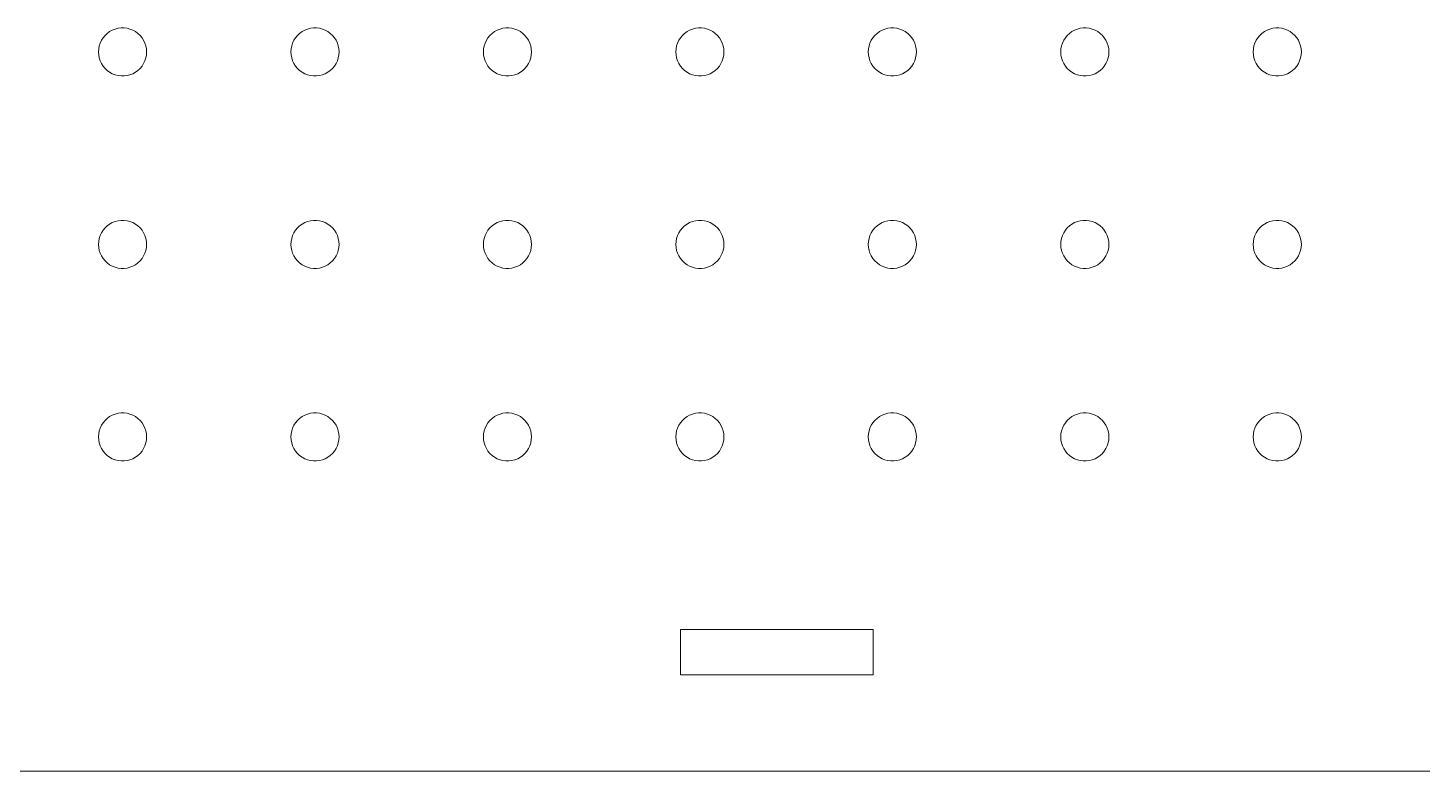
# Model space of a CAD drawing. Header units: millimetres. Extents: x -349 to 349, y -196 to 240.
# Drawn here: x -164.9 to 19.1, y -196.5 to -98.4 of the extents above; entities that cross this region are included whole.
import ezdxf

# ---------------------------------------------------------------- set-up
doc = ezdxf.new("R2010")
doc.units = ezdxf.units.MM
doc.layers.get('0').update_dxf_attribs({"linetype": 'CONTINUOUS', "lineweight": 0})

msp = doc.modelspace()

# ---------------------------------------------------------------- linework, layer by layer
for p, q in [((-154.714, -99.427), (-154.424, -99.154)), ((-154.424, -99.154), (-154.101, -98.919)), ((-154.101, -98.919), (-153.752, -98.727)), ((-153.752, -98.727), (-153.381, -98.58)), ((-153.381, -98.58), (-152.995, -98.481)), ((-152.995, -98.481), (-152.599, -98.431)), ((-152.599, -98.431), (-152.201, -98.431)), ((-152.201, -98.431), (-151.805, -98.481)), ((-151.805, -98.481), (-151.419, -98.58)), ((-151.419, -98.58), (-151.048, -98.727)), ((-151.048, -98.727), (-150.699, -98.919)), ((-150.699, -98.919), (-150.376, -99.154)), ((-150.376, -99.154), (-150.086, -99.427)), ((-129.314, -99.427), (-129.024, -99.154)), ((-129.024, -99.154), (-128.701, -98.919)), ((-128.701, -98.919), (-128.352, -98.727)), ((-128.352, -98.727), (-127.981, -98.58)), ((-127.981, -98.58), (-127.595, -98.481)), ((-127.595, -98.481), (-127.199, -98.431)), ((-127.199, -98.431), (-126.801, -98.431)), ((-126.801, -98.431), (-126.405, -98.481)), ((-126.405, -98.481), (-126.019, -98.58)), ((-126.019, -98.58), (-125.648, -98.727)), ((-125.648, -98.727), (-125.299, -98.919)), ((-125.299, -98.919), (-124.976, -99.154)), ((-124.976, -99.154), (-124.686, -99.427)), ((-103.914, -99.427), (-103.624, -99.154)), ((-103.624, -99.154), (-103.301, -98.919)), ((-103.301, -98.919), (-102.952, -98.727)), ((-102.952, -98.727), (-102.581, -98.58)), ((-102.581, -98.58), (-102.195, -98.481)), ((-102.195, -98.481), (-101.799, -98.431)), ((-101.799, -98.431), (-101.401, -98.431)), ((-101.401, -98.431), (-101.005, -98.481)), ((-101.005, -98.481), (-100.619, -98.58)), ((-100.619, -98.58), (-100.248, -98.727)), ((-100.248, -98.727), (-99.899, -98.919)), ((-99.899, -98.919), (-99.576, -99.154)), ((-99.576, -99.154), (-99.286, -99.427)), ((-78.514, -99.427), (-78.224, -99.154)), ((-78.224, -99.154), (-77.901, -98.919)), ((-77.901, -98.919), (-77.552, -98.727)), ((-77.552, -98.727), (-77.181, -98.58)), ((-77.181, -98.58), (-76.795, -98.481)), ((-76.795, -98.481), (-76.399, -98.431)), ((-76.399, -98.431), (-76.001, -98.431)), ((-76.001, -98.431), (-75.605, -98.481)), ((-75.605, -98.481), (-75.219, -98.58)), ((-75.219, -98.58), (-74.848, -98.727)), ((-74.848, -98.727), (-74.499, -98.919)), ((-74.499, -98.919), (-74.176, -99.154)), ((-74.176, -99.154), (-73.886, -99.427)), ((-53.114, -99.427), (-52.824, -99.154)), ((-52.824, -99.154), (-52.501, -98.919)), ((-52.501, -98.919), (-52.152, -98.727)), ((-52.152, -98.727), (-51.781, -98.58)), ((-51.781, -98.58), (-51.395, -98.481)), ((-51.395, -98.481), (-50.999, -98.431)), ((-50.999, -98.431), (-50.601, -98.431)), ((-50.601, -98.431), (-50.205, -98.481)), ((-50.205, -98.481), (-49.819, -98.58)), ((-49.819, -98.58), (-49.448, -98.727)), ((-49.448, -98.727), (-49.099, -98.919)), ((-49.099, -98.919), (-48.776, -99.154)), ((-48.776, -99.154), (-48.486, -99.427)), ((-27.714, -99.427), (-27.424, -99.154)), ((-27.424, -99.154), (-27.101, -98.919)), ((-27.101, -98.919), (-26.752, -98.727)), ((-26.752, -98.727), (-26.381, -98.58)), ((-26.381, -98.58), (-25.995, -98.481)), ((-25.995, -98.481), (-25.599, -98.431)), ((-25.599, -98.431), (-25.201, -98.431)), ((-25.201, -98.431), (-24.805, -98.481)), ((-24.805, -98.481), (-24.419, -98.58)), ((-24.419, -98.58), (-24.048, -98.727)), ((-24.048, -98.727), (-23.699, -98.919)), ((-23.699, -98.919), (-23.376, -99.154)), ((-23.376, -99.154), (-23.086, -99.427)), ((-2.314, -99.427), (-2.024, -99.154)), ((-2.024, -99.154), (-1.701, -98.919)), ((-1.701, -98.919), (-1.352, -98.727)), ((-1.352, -98.727), (-0.981, -98.58)), ((-0.981, -98.58), (-0.595, -98.481)), ((-0.595, -98.481), (-0.199, -98.431)), ((-0.199, -98.431), (0.199, -98.431)), ((0.199, -98.431), (0.595, -98.481)), ((0.595, -98.481), (0.981, -98.58)), ((0.981, -98.58), (1.352, -98.727)), ((1.352, -98.727), (1.701, -98.919)), ((1.701, -98.919), (2.024, -99.154)), ((2.024, -99.154), (2.314, -99.427)), ((-155.575, -101.6), (-155.55, -101.202)), ((-155.55, -101.202), (-155.475, -100.81)), ((-155.475, -100.81), (-155.352, -100.431)), ((-155.352, -100.431), (-155.182, -100.07)), ((-155.182, -100.07), (-154.969, -99.734)), ((-154.969, -99.734), (-154.714, -99.427)), ((-150.086, -99.427), (-149.831, -99.734)), ((-149.831, -99.734), (-149.618, -100.07)), ((-149.618, -100.07), (-149.448, -100.431)), ((-149.448, -100.431), (-149.325, -100.81)), ((-149.325, -100.81), (-149.25, -101.202)), ((-149.25, -101.202), (-149.225, -101.6)), ((-130.175, -101.6), (-130.15, -101.202)), ((-130.15, -101.202), (-130.075, -100.81)), ((-130.075, -100.81), (-129.952, -100.431)), ((-129.952, -100.431), (-129.782, -100.07)), ((-129.782, -100.07), (-129.569, -99.734)), ((-129.569, -99.734), (-129.314, -99.427)), ((-124.686, -99.427), (-124.431, -99.734)), ((-124.431, -99.734), (-124.218, -100.07)), ((-124.218, -100.07), (-124.048, -100.431)), ((-124.048, -100.431), (-123.925, -100.81)), ((-123.925, -100.81), (-123.85, -101.202)), ((-123.85, -101.202), (-123.825, -101.6)), ((-104.775, -101.6), (-104.75, -101.202)), ((-104.75, -101.202), (-104.675, -100.81)), ((-104.675, -100.81), (-104.552, -100.431)), ((-104.552, -100.431), (-104.382, -100.07)), ((-104.382, -100.07), (-104.169, -99.734)), ((-104.169, -99.734), (-103.914, -99.427)), ((-99.286, -99.427), (-99.031, -99.734)), ((-99.031, -99.734), (-98.818, -100.07)), ((-98.818, -100.07), (-98.648, -100.431)), ((-98.648, -100.431), (-98.525, -100.81)), ((-98.525, -100.81), (-98.45, -101.202)), ((-98.45, -101.202), (-98.425, -101.6)), ((-79.375, -101.6), (-79.35, -101.202)), ((-79.35, -101.202), (-79.275, -100.81)), ((-79.275, -100.81), (-79.152, -100.431)), ((-79.152, -100.431), (-78.982, -100.07)), ((-78.982, -100.07), (-78.769, -99.734)), ((-78.769, -99.734), (-78.514, -99.427)), ((-73.886, -99.427), (-73.631, -99.734)), ((-73.631, -99.734), (-73.418, -100.07)), ((-73.418, -100.07), (-73.248, -100.431)), ((-73.248, -100.431), (-73.125, -100.81)), ((-73.125, -100.81), (-73.05, -101.202)), ((-73.05, -101.202), (-73.025, -101.6)), ((-53.975, -101.6), (-53.95, -101.202)), ((-53.95, -101.202), (-53.875, -100.81)), ((-53.875, -100.81), (-53.752, -100.431)), ((-53.752, -100.431), (-53.582, -100.07)), ((-53.582, -100.07), (-53.369, -99.734)), ((-53.369, -99.734), (-53.114, -99.427)), ((-48.486, -99.427), (-48.231, -99.734)), ((-48.231, -99.734), (-48.018, -100.07)), ((-48.018, -100.07), (-47.848, -100.431)), ((-47.848, -100.431), (-47.725, -100.81)), ((-47.725, -100.81), (-47.65, -101.202)), ((-47.65, -101.202), (-47.625, -101.6)), ((-28.575, -101.6), (-28.55, -101.202)), ((-28.55, -101.202), (-28.475, -100.81)), ((-28.475, -100.81), (-28.352, -100.431)), ((-28.352, -100.431), (-28.182, -100.07)), ((-28.182, -100.07), (-27.969, -99.734)), ((-27.969, -99.734), (-27.714, -99.427)), ((-23.086, -99.427), (-22.831, -99.734)), ((-22.831, -99.734), (-22.618, -100.07)), ((-22.618, -100.07), (-22.448, -100.431)), ((-22.448, -100.431), (-22.325, -100.81)), ((-22.325, -100.81), (-22.25, -101.202)), ((-22.25, -101.202), (-22.225, -101.6)), ((-3.175, -101.6), (-3.15, -101.202)), ((-3.15, -101.202), (-3.075, -100.81)), ((-3.075, -100.81), (-2.952, -100.431)), ((-2.952, -100.431), (-2.782, -100.07)), ((-2.782, -100.07), (-2.569, -99.734)), ((-2.569, -99.734), (-2.314, -99.427)), ((2.314, -99.427), (2.569, -99.734)), ((2.569, -99.734), (2.782, -100.07)), ((2.782, -100.07), (2.952, -100.431)), ((2.952, -100.431), (3.075, -100.81)), ((3.075, -100.81), (3.15, -101.202)), ((3.15, -101.202), (3.175, -101.6)), ((-155.55, -101.998), (-155.575, -101.6)), ((-155.475, -102.39), (-155.55, -101.998)), ((-155.352, -102.769), (-155.475, -102.39)), ((-155.182, -103.13), (-155.352, -102.769)), ((-149.448, -102.769), (-149.618, -103.13)), ((-149.325, -102.39), (-149.448, -102.769)), ((-149.25, -101.998), (-149.325, -102.39)), ((-149.225, -101.6), (-149.25, -101.998)), ((-130.15, -101.998), (-130.175, -101.6)), ((-130.075, -102.39), (-130.15, -101.998)), ((-129.952, -102.769), (-130.075, -102.39)), ((-129.782, -103.13), (-129.952, -102.769)), ((-124.048, -102.769), (-124.218, -103.13)), ((-123.925, -102.39), (-124.048, -102.769)), ((-123.85, -101.998), (-123.925, -102.39)), ((-123.825, -101.6), (-123.85, -101.998)), ((-104.75, -101.998), (-104.775, -101.6)), ((-104.675, -102.39), (-104.75, -101.998)), ((-104.552, -102.769), (-104.675, -102.39)), ((-104.382, -103.13), (-104.552, -102.769)), ((-98.648, -102.769), (-98.818, -103.13)), ((-98.525, -102.39), (-98.648, -102.769)), ((-98.45, -101.998), (-98.525, -102.39)), ((-98.425, -101.6), (-98.45, -101.998)), ((-79.35, -101.998), (-79.375, -101.6)), ((-79.275, -102.39), (-79.35, -101.998)), ((-79.152, -102.769), (-79.275, -102.39)), ((-78.982, -103.13), (-79.152, -102.769)), ((-73.248, -102.769), (-73.418, -103.13)), ((-73.125, -102.39), (-73.248, -102.769)), ((-73.05, -101.998), (-73.125, -102.39)), ((-73.025, -101.6), (-73.05, -101.998)), ((-53.95, -101.998), (-53.975, -101.6)), ((-53.875, -102.39), (-53.95, -101.998)), ((-53.752, -102.769), (-53.875, -102.39)), ((-53.582, -103.13), (-53.752, -102.769)), ((-47.848, -102.769), (-48.018, -103.13)), ((-47.725, -102.39), (-47.848, -102.769)), ((-47.65, -101.998), (-47.725, -102.39)), ((-47.625, -101.6), (-47.65, -101.998)), ((-28.55, -101.998), (-28.575, -101.6)), ((-28.475, -102.39), (-28.55, -101.998)), ((-28.352, -102.769), (-28.475, -102.39)), ((-28.182, -103.13), (-28.352, -102.769)), ((-22.448, -102.769), (-22.618, -103.13)), ((-22.325, -102.39), (-22.448, -102.769)), ((-22.25, -101.998), (-22.325, -102.39)), ((-22.225, -101.6), (-22.25, -101.998)), ((-3.15, -101.998), (-3.175, -101.6)), ((-3.075, -102.39), (-3.15, -101.998)), ((-2.952, -102.769), (-3.075, -102.39)), ((-2.782, -103.13), (-2.952, -102.769)), ((2.952, -102.769), (2.782, -103.13)), ((3.075, -102.39), (2.952, -102.769)), ((3.15, -101.998), (3.075, -102.39)), ((3.175, -101.6), (3.15, -101.998)), ((-154.969, -103.466), (-155.182, -103.13)), ((-154.714, -103.773), (-154.969, -103.466)), ((-154.424, -104.046), (-154.714, -103.773)), ((-154.101, -104.281), (-154.424, -104.046)), ((-153.752, -104.473), (-154.101, -104.281)), ((-153.381, -104.62), (-153.752, -104.473)), ((-152.995, -104.719), (-153.381, -104.62)), ((-152.599, -104.769), (-152.995, -104.719)), ((-152.201, -104.769), (-152.599, -104.769)), ((-151.805, -104.719), (-152.201, -104.769)), ((-151.419, -104.62), (-151.805, -104.719)), ((-151.048, -104.473), (-151.419, -104.62)), ((-150.699, -104.281), (-151.048, -104.473)), ((-150.376, -104.046), (-150.699, -104.281)), ((-150.086, -103.773), (-150.376, -104.046)), ((-149.831, -103.466), (-150.086, -103.773)), ((-149.618, -103.13), (-149.831, -103.466)), ((-129.569, -103.466), (-129.782, -103.13)), ((-129.314, -103.773), (-129.569, -103.466)), ((-129.024, -104.046), (-129.314, -103.773)), ((-128.701, -104.281), (-129.024, -104.046)), ((-128.352, -104.473), (-128.701, -104.281)), ((-127.981, -104.62), (-128.352, -104.473)), ((-127.595, -104.719), (-127.981, -104.62)), ((-127.199, -104.769), (-127.595, -104.719)), ((-126.801, -104.769), (-127.199, -104.769)), ((-126.405, -104.719), (-126.801, -104.769)), ((-126.019, -104.62), (-126.405, -104.719)), ((-125.648, -104.473), (-126.019, -104.62)), ((-125.299, -104.281), (-125.648, -104.473)), ((-124.976, -104.046), (-125.299, -104.281)), ((-124.686, -103.773), (-124.976, -104.046)), ((-124.431, -103.466), (-124.686, -103.773)), ((-124.218, -103.13), (-124.431, -103.466)), ((-104.169, -103.466), (-104.382, -103.13)), ((-103.914, -103.773), (-104.169, -103.466)), ((-103.624, -104.046), (-103.914, -103.773)), ((-103.301, -104.281), (-103.624, -104.046)), ((-102.952, -104.473), (-103.301, -104.281)), ((-102.581, -104.62), (-102.952, -104.473)), ((-102.195, -104.719), (-102.581, -104.62)), ((-101.799, -104.769), (-102.195, -104.719)), ((-101.401, -104.769), (-101.799, -104.769)), ((-101.005, -104.719), (-101.401, -104.769)), ((-100.619, -104.62), (-101.005, -104.719)), ((-100.248, -104.473), (-100.619, -104.62)), ((-99.899, -104.281), (-100.248, -104.473)), ((-99.576, -104.046), (-99.899, -104.281)), ((-99.286, -103.773), (-99.576, -104.046)), ((-99.031, -103.466), (-99.286, -103.773)), ((-98.818, -103.13), (-99.031, -103.466)), ((-78.769, -103.466), (-78.982, -103.13)), ((-78.514, -103.773), (-78.769, -103.466)), ((-78.224, -104.046), (-78.514, -103.773)), ((-77.901, -104.281), (-78.224, -104.046)), ((-77.552, -104.473), (-77.901, -104.281)), ((-77.181, -104.62), (-77.552, -104.473)), ((-76.795, -104.719), (-77.181, -104.62)), ((-76.399, -104.769), (-76.795, -104.719)), ((-76.001, -104.769), (-76.399, -104.769)), ((-75.605, -104.719), (-76.001, -104.769)), ((-75.219, -104.62), (-75.605, -104.719)), ((-74.848, -104.473), (-75.219, -104.62)), ((-74.499, -104.281), (-74.848, -104.473)), ((-74.176, -104.046), (-74.499, -104.281)), ((-73.886, -103.773), (-74.176, -104.046)), ((-73.631, -103.466), (-73.886, -103.773)), ((-73.418, -103.13), (-73.631, -103.466)), ((-53.369, -103.466), (-53.582, -103.13)), ((-53.114, -103.773), (-53.369, -103.466)), ((-52.824, -104.046), (-53.114, -103.773)), ((-52.501, -104.281), (-52.824, -104.046)), ((-52.152, -104.473), (-52.501, -104.281)), ((-51.781, -104.62), (-52.152, -104.473)), ((-51.395, -104.719), (-51.781, -104.62)), ((-50.999, -104.769), (-51.395, -104.719)), ((-50.601, -104.769), (-50.999, -104.769)), ((-50.205, -104.719), (-50.601, -104.769)), ((-49.819, -104.62), (-50.205, -104.719)), ((-49.448, -104.473), (-49.819, -104.62)), ((-49.099, -104.281), (-49.448, -104.473)), ((-48.776, -104.046), (-49.099, -104.281)), ((-48.486, -103.773), (-48.776, -104.046)), ((-48.231, -103.466), (-48.486, -103.773)), ((-48.018, -103.13), (-48.231, -103.466)), ((-27.969, -103.466), (-28.182, -103.13)), ((-27.714, -103.773), (-27.969, -103.466)), ((-27.424, -104.046), (-27.714, -103.773)), ((-27.101, -104.281), (-27.424, -104.046)), ((-26.752, -104.473), (-27.101, -104.281)), ((-26.381, -104.62), (-26.752, -104.473)), ((-25.995, -104.719), (-26.381, -104.62)), ((-25.599, -104.769), (-25.995, -104.719)), ((-25.201, -104.769), (-25.599, -104.769)), ((-24.805, -104.719), (-25.201, -104.769)), ((-24.419, -104.62), (-24.805, -104.719)), ((-24.048, -104.473), (-24.419, -104.62)), ((-23.699, -104.281), (-24.048, -104.473)), ((-23.376, -104.046), (-23.699, -104.281)), ((-23.086, -103.773), (-23.376, -104.046)), ((-22.831, -103.466), (-23.086, -103.773)), ((-22.618, -103.13), (-22.831, -103.466)), ((-2.569, -103.466), (-2.782, -103.13)), ((-2.314, -103.773), (-2.569, -103.466)), ((-2.024, -104.046), (-2.314, -103.773)), ((-1.701, -104.281), (-2.024, -104.046)), ((-1.352, -104.473), (-1.701, -104.281)), ((-0.981, -104.62), (-1.352, -104.473)), ((-0.595, -104.719), (-0.981, -104.62)), ((-0.199, -104.769), (-0.595, -104.719)), ((0.199, -104.769), (-0.199, -104.769)), ((0.595, -104.719), (0.199, -104.769)), ((0.981, -104.62), (0.595, -104.719)), ((1.352, -104.473), (0.981, -104.62)), ((1.701, -104.281), (1.352, -104.473)), ((2.024, -104.046), (1.701, -104.281)), ((2.314, -103.773), (2.024, -104.046)), ((2.569, -103.466), (2.314, -103.773)), ((2.782, -103.13), (2.569, -103.466)), ((-154.969, -125.134), (-154.714, -124.827)), ((-154.714, -124.827), (-154.424, -124.554)), ((-154.424, -124.554), (-154.101, -124.319)), ((-154.101, -124.319), (-153.752, -124.127)), ((-153.752, -124.127), (-153.381, -123.98)), ((-153.381, -123.98), (-152.995, -123.881)), ((-152.995, -123.881), (-152.599, -123.831)), ((-152.599, -123.831), (-152.201, -123.831)), ((-152.201, -123.831), (-151.805, -123.881)), ((-151.805, -123.881), (-151.419, -123.98)), ((-151.419, -123.98), (-151.048, -124.127)), ((-151.048, -124.127), (-150.699, -124.319)), ((-150.699, -124.319), (-150.376, -124.554)), ((-150.376, -124.554), (-150.086, -124.827)), ((-150.086, -124.827), (-149.831, -125.134)), ((-129.569, -125.134), (-129.314, -124.827)), ((-129.314, -124.827), (-129.024, -124.554)), ((-129.024, -124.554), (-128.701, -124.319)), ((-128.701, -124.319), (-128.352, -124.127)), ((-128.352, -124.127), (-127.981, -123.98)), ((-127.981, -123.98), (-127.595, -123.881)), ((-127.595, -123.881), (-127.199, -123.831)), ((-127.199, -123.831), (-126.801, -123.831)), ((-126.801, -123.831), (-126.405, -123.881)), ((-126.405, -123.881), (-126.019, -123.98)), ((-126.019, -123.98), (-125.648, -124.127)), ((-125.648, -124.127), (-125.299, -124.319)), ((-125.299, -124.319), (-124.976, -124.554)), ((-124.976, -124.554), (-124.686, -124.827)), ((-124.686, -124.827), (-124.431, -125.134)), ((-104.169, -125.134), (-103.914, -124.827)), ((-103.914, -124.827), (-103.624, -124.554)), ((-103.624, -124.554), (-103.301, -124.319)), ((-103.301, -124.319), (-102.952, -124.127)), ((-102.952, -124.127), (-102.581, -123.98)), ((-102.581, -123.98), (-102.195, -123.881)), ((-102.195, -123.881), (-101.799, -123.831)), ((-101.799, -123.831), (-101.401, -123.831)), ((-101.401, -123.831), (-101.005, -123.881)), ((-101.005, -123.881), (-100.619, -123.98)), ((-100.619, -123.98), (-100.248, -124.127)), ((-100.248, -124.127), (-99.899, -124.319)), ((-99.899, -124.319), (-99.576, -124.554)), ((-99.576, -124.554), (-99.286, -124.827)), ((-99.286, -124.827), (-99.031, -125.134)), ((-78.769, -125.134), (-78.514, -124.827)), ((-78.514, -124.827), (-78.224, -124.554)), ((-78.224, -124.554), (-77.901, -124.319)), ((-77.901, -124.319), (-77.552, -124.127)), ((-77.552, -124.127), (-77.181, -123.98)), ((-77.181, -123.98), (-76.795, -123.881)), ((-76.795, -123.881), (-76.399, -123.831)), ((-76.399, -123.831), (-76.001, -123.831)), ((-76.001, -123.831), (-75.605, -123.881)), ((-75.605, -123.881), (-75.219, -123.98)), ((-75.219, -123.98), (-74.848, -124.127)), ((-74.848, -124.127), (-74.499, -124.319)), ((-74.499, -124.319), (-74.176, -124.554)), ((-74.176, -124.554), (-73.886, -124.827)), ((-73.886, -124.827), (-73.631, -125.134)), ((-53.369, -125.134), (-53.114, -124.827)), ((-53.114, -124.827), (-52.824, -124.554)), ((-52.824, -124.554), (-52.501, -124.319)), ((-52.501, -124.319), (-52.152, -124.127)), ((-52.152, -124.127), (-51.781, -123.98)), ((-51.781, -123.98), (-51.395, -123.881)), ((-51.395, -123.881), (-50.999, -123.831)), ((-50.999, -123.831), (-50.601, -123.831)), ((-50.601, -123.831), (-50.205, -123.881)), ((-50.205, -123.881), (-49.819, -123.98)), ((-49.819, -123.98), (-49.448, -124.127)), ((-49.448, -124.127), (-49.099, -124.319)), ((-49.099, -124.319), (-48.776, -124.554)), ((-48.776, -124.554), (-48.486, -124.827)), ((-48.486, -124.827), (-48.231, -125.134)), ((-27.969, -125.134), (-27.714, -124.827)), ((-27.714, -124.827), (-27.424, -124.554)), ((-27.424, -124.554), (-27.101, -124.319)), ((-27.101, -124.319), (-26.752, -124.127)), ((-26.752, -124.127), (-26.381, -123.98)), ((-26.381, -123.98), (-25.995, -123.881)), ((-25.995, -123.881), (-25.599, -123.831)), ((-25.599, -123.831), (-25.201, -123.831)), ((-25.201, -123.831), (-24.805, -123.881)), ((-24.805, -123.881), (-24.419, -123.98)), ((-24.419, -123.98), (-24.048, -124.127)), ((-24.048, -124.127), (-23.699, -124.319)), ((-23.699, -124.319), (-23.376, -124.554)), ((-23.376, -124.554), (-23.086, -124.827)), ((-23.086, -124.827), (-22.831, -125.134)), ((-2.569, -125.134), (-2.314, -124.827)), ((-2.314, -124.827), (-2.024, -124.554)), ((-2.024, -124.554), (-1.701, -124.319)), ((-1.701, -124.319), (-1.352, -124.127)), ((-1.352, -124.127), (-0.981, -123.98)), ((-0.981, -123.98), (-0.595, -123.881)), ((-0.595, -123.881), (-0.199, -123.831)), ((-0.199, -123.831), (0.199, -123.831)), ((0.199, -123.831), (0.595, -123.881)), ((0.595, -123.881), (0.981, -123.98)), ((0.981, -123.98), (1.352, -124.127)), ((1.352, -124.127), (1.701, -124.319)), ((1.701, -124.319), (2.024, -124.554)), ((2.024, -124.554), (2.314, -124.827)), ((2.314, -124.827), (2.569, -125.134)), ((-155.575, -127), (-155.55, -126.602)), ((-155.55, -126.602), (-155.475, -126.21)), ((-155.475, -126.21), (-155.352, -125.831)), ((-155.352, -125.831), (-155.182, -125.47)), ((-155.182, -125.47), (-154.969, -125.134)), ((-149.831, -125.134), (-149.618, -125.47)), ((-149.618, -125.47), (-149.448, -125.831)), ((-149.448, -125.831), (-149.325, -126.21)), ((-149.325, -126.21), (-149.25, -126.602)), ((-149.25, -126.602), (-149.225, -127)), ((-130.175, -127), (-130.15, -126.602)), ((-130.15, -126.602), (-130.075, -126.21)), ((-130.075, -126.21), (-129.952, -125.831)), ((-129.952, -125.831), (-129.782, -125.47)), ((-129.782, -125.47), (-129.569, -125.134)), ((-124.431, -125.134), (-124.218, -125.47)), ((-124.218, -125.47), (-124.048, -125.831)), ((-124.048, -125.831), (-123.925, -126.21)), ((-123.925, -126.21), (-123.85, -126.602)), ((-123.85, -126.602), (-123.825, -127)), ((-104.775, -127), (-104.75, -126.602)), ((-104.75, -126.602), (-104.675, -126.21)), ((-104.675, -126.21), (-104.552, -125.831)), ((-104.552, -125.831), (-104.382, -125.47)), ((-104.382, -125.47), (-104.169, -125.134)), ((-99.031, -125.134), (-98.818, -125.47)), ((-98.818, -125.47), (-98.648, -125.831)), ((-98.648, -125.831), (-98.525, -126.21)), ((-98.525, -126.21), (-98.45, -126.602)), ((-98.45, -126.602), (-98.425, -127)), ((-79.375, -127), (-79.35, -126.602)), ((-79.35, -126.602), (-79.275, -126.21)), ((-79.275, -126.21), (-79.152, -125.831)), ((-79.152, -125.831), (-78.982, -125.47)), ((-78.982, -125.47), (-78.769, -125.134)), ((-73.631, -125.134), (-73.418, -125.47)), ((-73.418, -125.47), (-73.248, -125.831)), ((-73.248, -125.831), (-73.125, -126.21)), ((-73.125, -126.21), (-73.05, -126.602)), ((-73.05, -126.602), (-73.025, -127)), ((-53.975, -127), (-53.95, -126.602)), ((-53.95, -126.602), (-53.875, -126.21)), ((-53.875, -126.21), (-53.752, -125.831)), ((-53.752, -125.831), (-53.582, -125.47)), ((-53.582, -125.47), (-53.369, -125.134)), ((-48.231, -125.134), (-48.018, -125.47)), ((-48.018, -125.47), (-47.848, -125.831)), ((-47.848, -125.831), (-47.725, -126.21)), ((-47.725, -126.21), (-47.65, -126.602)), ((-47.65, -126.602), (-47.625, -127)), ((-28.575, -127), (-28.55, -126.602)), ((-28.55, -126.602), (-28.475, -126.21)), ((-28.475, -126.21), (-28.352, -125.831)), ((-28.352, -125.831), (-28.182, -125.47)), ((-28.182, -125.47), (-27.969, -125.134)), ((-22.831, -125.134), (-22.618, -125.47)), ((-22.618, -125.47), (-22.448, -125.831)), ((-22.448, -125.831), (-22.325, -126.21)), ((-22.325, -126.21), (-22.25, -126.602)), ((-22.25, -126.602), (-22.225, -127)), ((-3.175, -127), (-3.15, -126.602)), ((-3.15, -126.602), (-3.075, -126.21)), ((-3.075, -126.21), (-2.952, -125.831)), ((-2.952, -125.831), (-2.782, -125.47)), ((-2.782, -125.47), (-2.569, -125.134)), ((2.569, -125.134), (2.782, -125.47)), ((2.782, -125.47), (2.952, -125.831)), ((2.952, -125.831), (3.075, -126.21)), ((3.075, -126.21), (3.15, -126.602)), ((3.15, -126.602), (3.175, -127)), ((-155.55, -127.398), (-155.575, -127)), ((-155.475, -127.79), (-155.55, -127.398)), ((-155.352, -128.169), (-155.475, -127.79)), ((-155.182, -128.53), (-155.352, -128.169)), ((-154.969, -128.866), (-155.182, -128.53)), ((-149.618, -128.53), (-149.831, -128.866)), ((-149.448, -128.169), (-149.618, -128.53)), ((-149.325, -127.79), (-149.448, -128.169)), ((-149.25, -127.398), (-149.325, -127.79)), ((-149.225, -127), (-149.25, -127.398)), ((-130.15, -127.398), (-130.175, -127)), ((-130.075, -127.79), (-130.15, -127.398)), ((-129.952, -128.169), (-130.075, -127.79)), ((-129.782, -128.53), (-129.952, -128.169)), ((-129.569, -128.866), (-129.782, -128.53)), ((-124.218, -128.53), (-124.431, -128.866)), ((-124.048, -128.169), (-124.218, -128.53)), ((-123.925, -127.79), (-124.048, -128.169)), ((-123.85, -127.398), (-123.925, -127.79)), ((-123.825, -127), (-123.85, -127.398)), ((-104.75, -127.398), (-104.775, -127)), ((-104.675, -127.79), (-104.75, -127.398)), ((-104.552, -128.169), (-104.675, -127.79)), ((-104.382, -128.53), (-104.552, -128.169)), ((-104.169, -128.866), (-104.382, -128.53)), ((-98.818, -128.53), (-99.031, -128.866)), ((-98.648, -128.169), (-98.818, -128.53)), ((-98.525, -127.79), (-98.648, -128.169)), ((-98.45, -127.398), (-98.525, -127.79)), ((-98.425, -127), (-98.45, -127.398)), ((-79.35, -127.398), (-79.375, -127)), ((-79.275, -127.79), (-79.35, -127.398)), ((-79.152, -128.169), (-79.275, -127.79)), ((-78.982, -128.53), (-79.152, -128.169)), ((-78.769, -128.866), (-78.982, -128.53)), ((-73.418, -128.53), (-73.631, -128.866)), ((-73.248, -128.169), (-73.418, -128.53)), ((-73.125, -127.79), (-73.248, -128.169)), ((-73.05, -127.398), (-73.125, -127.79)), ((-73.025, -127), (-73.05, -127.398)), ((-53.95, -127.398), (-53.975, -127)), ((-53.875, -127.79), (-53.95, -127.398)), ((-53.752, -128.169), (-53.875, -127.79)), ((-53.582, -128.53), (-53.752, -128.169)), ((-53.369, -128.866), (-53.582, -128.53)), ((-48.018, -128.53), (-48.231, -128.866)), ((-47.848, -128.169), (-48.018, -128.53)), ((-47.725, -127.79), (-47.848, -128.169)), ((-47.65, -127.398), (-47.725, -127.79)), ((-47.625, -127), (-47.65, -127.398)), ((-28.55, -127.398), (-28.575, -127)), ((-28.475, -127.79), (-28.55, -127.398)), ((-28.352, -128.169), (-28.475, -127.79)), ((-28.182, -128.53), (-28.352, -128.169)), ((-27.969, -128.866), (-28.182, -128.53)), ((-22.618, -128.53), (-22.831, -128.866)), ((-22.448, -128.169), (-22.618, -128.53)), ((-22.325, -127.79), (-22.448, -128.169)), ((-22.25, -127.398), (-22.325, -127.79)), ((-22.225, -127), (-22.25, -127.398)), ((-3.15, -127.398), (-3.175, -127)), ((-3.075, -127.79), (-3.15, -127.398)), ((-2.952, -128.169), (-3.075, -127.79)), ((-2.782, -128.53), (-2.952, -128.169)), ((-2.569, -128.866), (-2.782, -128.53)), ((2.782, -128.53), (2.569, -128.866)), ((2.952, -128.169), (2.782, -128.53)), ((3.075, -127.79), (2.952, -128.169)), ((3.15, -127.398), (3.075, -127.79)), ((3.175, -127), (3.15, -127.398)), ((-154.714, -129.173), (-154.969, -128.866)), ((-154.424, -129.446), (-154.714, -129.173)), ((-154.101, -129.681), (-154.424, -129.446)), ((-153.752, -129.873), (-154.101, -129.681)), ((-153.381, -130.02), (-153.752, -129.873)), ((-152.995, -130.119), (-153.381, -130.02)), ((-152.599, -130.169), (-152.995, -130.119)), ((-152.201, -130.169), (-152.599, -130.169)), ((-151.805, -130.119), (-152.201, -130.169)), ((-151.419, -130.02), (-151.805, -130.119)), ((-151.048, -129.873), (-151.419, -130.02)), ((-150.699, -129.681), (-151.048, -129.873)), ((-150.376, -129.446), (-150.699, -129.681)), ((-150.086, -129.173), (-150.376, -129.446)), ((-149.831, -128.866), (-150.086, -129.173)), ((-129.314, -129.173), (-129.569, -128.866)), ((-129.024, -129.446), (-129.314, -129.173)), ((-128.701, -129.681), (-129.024, -129.446)), ((-128.352, -129.873), (-128.701, -129.681)), ((-127.981, -130.02), (-128.352, -129.873)), ((-127.595, -130.119), (-127.981, -130.02)), ((-127.199, -130.169), (-127.595, -130.119)), ((-126.801, -130.169), (-127.199, -130.169)), ((-126.405, -130.119), (-126.801, -130.169)), ((-126.019, -130.02), (-126.405, -130.119)), ((-125.648, -129.873), (-126.019, -130.02)), ((-125.299, -129.681), (-125.648, -129.873)), ((-124.976, -129.446), (-125.299, -129.681)), ((-124.686, -129.173), (-124.976, -129.446)), ((-124.431, -128.866), (-124.686, -129.173)), ((-103.914, -129.173), (-104.169, -128.866)), ((-103.624, -129.446), (-103.914, -129.173)), ((-103.301, -129.681), (-103.624, -129.446)), ((-102.952, -129.873), (-103.301, -129.681)), ((-102.581, -130.02), (-102.952, -129.873)), ((-102.195, -130.119), (-102.581, -130.02)), ((-101.799, -130.169), (-102.195, -130.119)), ((-101.401, -130.169), (-101.799, -130.169)), ((-101.005, -130.119), (-101.401, -130.169)), ((-100.619, -130.02), (-101.005, -130.119)), ((-100.248, -129.873), (-100.619, -130.02)), ((-99.899, -129.681), (-100.248, -129.873)), ((-99.576, -129.446), (-99.899, -129.681)), ((-99.286, -129.173), (-99.576, -129.446)), ((-99.031, -128.866), (-99.286, -129.173)), ((-78.514, -129.173), (-78.769, -128.866)), ((-78.224, -129.446), (-78.514, -129.173)), ((-77.901, -129.681), (-78.224, -129.446)), ((-77.552, -129.873), (-77.901, -129.681)), ((-77.181, -130.02), (-77.552, -129.873)), ((-76.795, -130.119), (-77.181, -130.02)), ((-76.399, -130.169), (-76.795, -130.119)), ((-76.001, -130.169), (-76.399, -130.169)), ((-75.605, -130.119), (-76.001, -130.169)), ((-75.219, -130.02), (-75.605, -130.119)), ((-74.848, -129.873), (-75.219, -130.02)), ((-74.499, -129.681), (-74.848, -129.873)), ((-74.176, -129.446), (-74.499, -129.681)), ((-73.886, -129.173), (-74.176, -129.446)), ((-73.631, -128.866), (-73.886, -129.173)), ((-53.114, -129.173), (-53.369, -128.866)), ((-52.824, -129.446), (-53.114, -129.173)), ((-52.501, -129.681), (-52.824, -129.446)), ((-52.152, -129.873), (-52.501, -129.681)), ((-51.781, -130.02), (-52.152, -129.873)), ((-51.395, -130.119), (-51.781, -130.02)), ((-50.999, -130.169), (-51.395, -130.119)), ((-50.601, -130.169), (-50.999, -130.169)), ((-50.205, -130.119), (-50.601, -130.169)), ((-49.819, -130.02), (-50.205, -130.119)), ((-49.448, -129.873), (-49.819, -130.02)), ((-49.099, -129.681), (-49.448, -129.873)), ((-48.776, -129.446), (-49.099, -129.681)), ((-48.486, -129.173), (-48.776, -129.446)), ((-48.231, -128.866), (-48.486, -129.173)), ((-27.714, -129.173), (-27.969, -128.866)), ((-27.424, -129.446), (-27.714, -129.173)), ((-27.101, -129.681), (-27.424, -129.446)), ((-26.752, -129.873), (-27.101, -129.681)), ((-26.381, -130.02), (-26.752, -129.873)), ((-25.995, -130.119), (-26.381, -130.02)), ((-25.599, -130.169), (-25.995, -130.119)), ((-25.201, -130.169), (-25.599, -130.169)), ((-24.805, -130.119), (-25.201, -130.169)), ((-24.419, -130.02), (-24.805, -130.119)), ((-24.048, -129.873), (-24.419, -130.02)), ((-23.699, -129.681), (-24.048, -129.873)), ((-23.376, -129.446), (-23.699, -129.681)), ((-23.086, -129.173), (-23.376, -129.446)), ((-22.831, -128.866), (-23.086, -129.173)), ((-2.314, -129.173), (-2.569, -128.866)), ((-2.024, -129.446), (-2.314, -129.173)), ((-1.701, -129.681), (-2.024, -129.446)), ((-1.352, -129.873), (-1.701, -129.681)), ((-0.981, -130.02), (-1.352, -129.873)), ((-0.595, -130.119), (-0.981, -130.02)), ((-0.199, -130.169), (-0.595, -130.119)), ((0.199, -130.169), (-0.199, -130.169)), ((0.595, -130.119), (0.199, -130.169)), ((0.981, -130.02), (0.595, -130.119)), ((1.352, -129.873), (0.981, -130.02)), ((1.701, -129.681), (1.352, -129.873)), ((2.024, -129.446), (1.701, -129.681)), ((2.314, -129.173), (2.024, -129.446)), ((2.569, -128.866), (2.314, -129.173)), ((-155.352, -151.231), (-155.182, -150.87)), ((-155.182, -150.87), (-154.969, -150.534)), ((-154.969, -150.534), (-154.714, -150.227)), ((-154.714, -150.227), (-154.424, -149.954)), ((-154.424, -149.954), (-154.101, -149.719)), ((-154.101, -149.719), (-153.752, -149.527)), ((-153.752, -149.527), (-153.381, -149.38)), ((-153.381, -149.38), (-152.995, -149.281)), ((-152.995, -149.281), (-152.599, -149.231)), ((-152.599, -149.231), (-152.201, -149.231)), ((-152.201, -149.231), (-151.805, -149.281)), ((-151.805, -149.281), (-151.419, -149.38)), ((-151.419, -149.38), (-151.048, -149.527)), ((-151.048, -149.527), (-150.699, -149.719)), ((-150.699, -149.719), (-150.376, -149.954)), ((-150.376, -149.954), (-150.086, -150.227)), ((-150.086, -150.227), (-149.831, -150.534)), ((-149.831, -150.534), (-149.618, -150.87)), ((-149.618, -150.87), (-149.448, -151.231)), ((-129.952, -151.231), (-129.782, -150.87)), ((-129.782, -150.87), (-129.569, -150.534)), ((-129.569, -150.534), (-129.314, -150.227)), ((-129.314, -150.227), (-129.024, -149.954)), ((-129.024, -149.954), (-128.701, -149.719)), ((-128.701, -149.719), (-128.352, -149.527)), ((-128.352, -149.527), (-127.981, -149.38)), ((-127.981, -149.38), (-127.595, -149.281)), ((-127.595, -149.281), (-127.199, -149.231)), ((-127.199, -149.231), (-126.801, -149.231)), ((-126.801, -149.231), (-126.405, -149.281)), ((-126.405, -149.281), (-126.019, -149.38)), ((-126.019, -149.38), (-125.648, -149.527)), ((-125.648, -149.527), (-125.299, -149.719)), ((-125.299, -149.719), (-124.976, -149.954)), ((-124.976, -149.954), (-124.686, -150.227)), ((-124.686, -150.227), (-124.431, -150.534)), ((-124.431, -150.534), (-124.218, -150.87)), ((-124.218, -150.87), (-124.048, -151.231)), ((-104.552, -151.231), (-104.382, -150.87)), ((-104.382, -150.87), (-104.169, -150.534)), ((-104.169, -150.534), (-103.914, -150.227)), ((-103.914, -150.227), (-103.624, -149.954)), ((-103.624, -149.954), (-103.301, -149.719)), ((-103.301, -149.719), (-102.952, -149.527)), ((-102.952, -149.527), (-102.581, -149.38)), ((-102.581, -149.38), (-102.195, -149.281)), ((-102.195, -149.281), (-101.799, -149.231)), ((-101.799, -149.231), (-101.401, -149.231)), ((-101.401, -149.231), (-101.005, -149.281)), ((-101.005, -149.281), (-100.619, -149.38)), ((-100.619, -149.38), (-100.248, -149.527)), ((-100.248, -149.527), (-99.899, -149.719)), ((-99.899, -149.719), (-99.576, -149.954)), ((-99.576, -149.954), (-99.286, -150.227)), ((-99.286, -150.227), (-99.031, -150.534)), ((-99.031, -150.534), (-98.818, -150.87)), ((-98.818, -150.87), (-98.648, -151.231)), ((-79.152, -151.231), (-78.982, -150.87)), ((-78.982, -150.87), (-78.769, -150.534)), ((-78.769, -150.534), (-78.514, -150.227)), ((-78.514, -150.227), (-78.224, -149.954)), ((-78.224, -149.954), (-77.901, -149.719)), ((-77.901, -149.719), (-77.552, -149.527)), ((-77.552, -149.527), (-77.181, -149.38)), ((-77.181, -149.38), (-76.795, -149.281)), ((-76.795, -149.281), (-76.399, -149.231)), ((-76.399, -149.231), (-76.001, -149.231)), ((-76.001, -149.231), (-75.605, -149.281)), ((-75.605, -149.281), (-75.219, -149.38)), ((-75.219, -149.38), (-74.848, -149.527)), ((-74.848, -149.527), (-74.499, -149.719)), ((-74.499, -149.719), (-74.176, -149.954)), ((-74.176, -149.954), (-73.886, -150.227)), ((-73.886, -150.227), (-73.631, -150.534)), ((-73.631, -150.534), (-73.418, -150.87)), ((-73.418, -150.87), (-73.248, -151.231)), ((-53.752, -151.231), (-53.582, -150.87)), ((-53.582, -150.87), (-53.369, -150.534)), ((-53.369, -150.534), (-53.114, -150.227)), ((-53.114, -150.227), (-52.824, -149.954)), ((-52.824, -149.954), (-52.501, -149.719)), ((-52.501, -149.719), (-52.152, -149.527)), ((-52.152, -149.527), (-51.781, -149.38)), ((-51.781, -149.38), (-51.395, -149.281)), ((-51.395, -149.281), (-50.999, -149.231)), ((-50.999, -149.231), (-50.601, -149.231)), ((-50.601, -149.231), (-50.205, -149.281)), ((-50.205, -149.281), (-49.819, -149.38)), ((-49.819, -149.38), (-49.448, -149.527)), ((-49.448, -149.527), (-49.099, -149.719)), ((-49.099, -149.719), (-48.776, -149.954)), ((-48.776, -149.954), (-48.486, -150.227)), ((-48.486, -150.227), (-48.231, -150.534)), ((-48.231, -150.534), (-48.018, -150.87)), ((-48.018, -150.87), (-47.848, -151.231)), ((-28.352, -151.231), (-28.182, -150.87)), ((-28.182, -150.87), (-27.969, -150.534)), ((-27.969, -150.534), (-27.714, -150.227)), ((-27.714, -150.227), (-27.424, -149.954)), ((-27.424, -149.954), (-27.101, -149.719)), ((-27.101, -149.719), (-26.752, -149.527)), ((-26.752, -149.527), (-26.381, -149.38)), ((-26.381, -149.38), (-25.995, -149.281)), ((-25.995, -149.281), (-25.599, -149.231)), ((-25.599, -149.231), (-25.201, -149.231)), ((-25.201, -149.231), (-24.805, -149.281)), ((-24.805, -149.281), (-24.419, -149.38)), ((-24.419, -149.38), (-24.048, -149.527)), ((-24.048, -149.527), (-23.699, -149.719)), ((-23.699, -149.719), (-23.376, -149.954)), ((-23.376, -149.954), (-23.086, -150.227)), ((-23.086, -150.227), (-22.831, -150.534)), ((-22.831, -150.534), (-22.618, -150.87)), ((-22.618, -150.87), (-22.448, -151.231)), ((-2.952, -151.231), (-2.782, -150.87)), ((-2.782, -150.87), (-2.569, -150.534)), ((-2.569, -150.534), (-2.314, -150.227)), ((-2.314, -150.227), (-2.024, -149.954)), ((-2.024, -149.954), (-1.701, -149.719)), ((-1.701, -149.719), (-1.352, -149.527)), ((-1.352, -149.527), (-0.981, -149.38)), ((-0.981, -149.38), (-0.595, -149.281)), ((-0.595, -149.281), (-0.199, -149.231)), ((-0.199, -149.231), (0.199, -149.231)), ((0.199, -149.231), (0.595, -149.281)), ((0.595, -149.281), (0.981, -149.38)), ((0.981, -149.38), (1.352, -149.527)), ((1.352, -149.527), (1.701, -149.719)), ((1.701, -149.719), (2.024, -149.954)), ((2.024, -149.954), (2.314, -150.227)), ((2.314, -150.227), (2.569, -150.534)), ((2.569, -150.534), (2.782, -150.87)), ((2.782, -150.87), (2.952, -151.231)), ((-155.575, -152.4), (-155.55, -152.002)), ((-155.55, -152.798), (-155.575, -152.4)), ((-155.55, -152.002), (-155.475, -151.61)), ((-155.475, -151.61), (-155.352, -151.231)), ((-149.448, -151.231), (-149.325, -151.61)), ((-149.325, -151.61), (-149.25, -152.002)), ((-149.25, -152.002), (-149.225, -152.4)), ((-149.225, -152.4), (-149.25, -152.798)), ((-130.175, -152.4), (-130.15, -152.002)), ((-130.15, -152.798), (-130.175, -152.4)), ((-130.15, -152.002), (-130.075, -151.61)), ((-130.075, -151.61), (-129.952, -151.231)), ((-124.048, -151.231), (-123.925, -151.61)), ((-123.925, -151.61), (-123.85, -152.002)), ((-123.85, -152.002), (-123.825, -152.4)), ((-123.825, -152.4), (-123.85, -152.798)), ((-104.775, -152.4), (-104.75, -152.002)), ((-104.75, -152.798), (-104.775, -152.4)), ((-104.75, -152.002), (-104.675, -151.61)), ((-104.675, -151.61), (-104.552, -151.231)), ((-98.648, -151.231), (-98.525, -151.61)), ((-98.525, -151.61), (-98.45, -152.002)), ((-98.45, -152.002), (-98.425, -152.4)), ((-98.425, -152.4), (-98.45, -152.798)), ((-79.375, -152.4), (-79.35, -152.002)), ((-79.35, -152.798), (-79.375, -152.4)), ((-79.35, -152.002), (-79.275, -151.61)), ((-79.275, -151.61), (-79.152, -151.231)), ((-73.248, -151.231), (-73.125, -151.61)), ((-73.125, -151.61), (-73.05, -152.002)), ((-73.05, -152.002), (-73.025, -152.4)), ((-73.025, -152.4), (-73.05, -152.798)), ((-53.975, -152.4), (-53.95, -152.002)), ((-53.95, -152.798), (-53.975, -152.4)), ((-53.95, -152.002), (-53.875, -151.61)), ((-53.875, -151.61), (-53.752, -151.231)), ((-47.848, -151.231), (-47.725, -151.61)), ((-47.725, -151.61), (-47.65, -152.002)), ((-47.65, -152.002), (-47.625, -152.4)), ((-47.625, -152.4), (-47.65, -152.798)), ((-28.575, -152.4), (-28.55, -152.002)), ((-28.55, -152.798), (-28.575, -152.4)), ((-28.55, -152.002), (-28.475, -151.61)), ((-28.475, -151.61), (-28.352, -151.231)), ((-22.448, -151.231), (-22.325, -151.61)), ((-22.325, -151.61), (-22.25, -152.002)), ((-22.25, -152.002), (-22.225, -152.4)), ((-22.225, -152.4), (-22.25, -152.798)), ((-3.175, -152.4), (-3.15, -152.002)), ((-3.15, -152.798), (-3.175, -152.4)), ((-3.15, -152.002), (-3.075, -151.61)), ((-3.075, -151.61), (-2.952, -151.231)), ((2.952, -151.231), (3.075, -151.61)), ((3.075, -151.61), (3.15, -152.002)), ((3.15, -152.002), (3.175, -152.4)), ((3.175, -152.4), (3.15, -152.798)), ((-155.475, -153.19), (-155.55, -152.798)), ((-155.352, -153.569), (-155.475, -153.19)), ((-155.182, -153.93), (-155.352, -153.569)), ((-154.969, -154.266), (-155.182, -153.93)), ((-154.714, -154.573), (-154.969, -154.266)), ((-149.831, -154.266), (-150.086, -154.573)), ((-149.618, -153.93), (-149.831, -154.266)), ((-149.448, -153.569), (-149.618, -153.93)), ((-149.325, -153.19), (-149.448, -153.569)), ((-149.25, -152.798), (-149.325, -153.19)), ((-130.075, -153.19), (-130.15, -152.798)), ((-129.952, -153.569), (-130.075, -153.19)), ((-129.782, -153.93), (-129.952, -153.569)), ((-129.569, -154.266), (-129.782, -153.93)), ((-129.314, -154.573), (-129.569, -154.266)), ((-124.431, -154.266), (-124.686, -154.573)), ((-124.218, -153.93), (-124.431, -154.266)), ((-124.048, -153.569), (-124.218, -153.93)), ((-123.925, -153.19), (-124.048, -153.569)), ((-123.85, -152.798), (-123.925, -153.19)), ((-104.675, -153.19), (-104.75, -152.798)), ((-104.552, -153.569), (-104.675, -153.19)), ((-104.382, -153.93), (-104.552, -153.569)), ((-104.169, -154.266), (-104.382, -153.93)), ((-103.914, -154.573), (-104.169, -154.266)), ((-99.031, -154.266), (-99.286, -154.573)), ((-98.818, -153.93), (-99.031, -154.266)), ((-98.648, -153.569), (-98.818, -153.93)), ((-98.525, -153.19), (-98.648, -153.569)), ((-98.45, -152.798), (-98.525, -153.19)), ((-79.275, -153.19), (-79.35, -152.798)), ((-79.152, -153.569), (-79.275, -153.19)), ((-78.982, -153.93), (-79.152, -153.569)), ((-78.769, -154.266), (-78.982, -153.93)), ((-78.514, -154.573), (-78.769, -154.266)), ((-73.631, -154.266), (-73.886, -154.573)), ((-73.418, -153.93), (-73.631, -154.266)), ((-73.248, -153.569), (-73.418, -153.93)), ((-73.125, -153.19), (-73.248, -153.569)), ((-73.05, -152.798), (-73.125, -153.19)), ((-53.875, -153.19), (-53.95, -152.798)), ((-53.752, -153.569), (-53.875, -153.19)), ((-53.582, -153.93), (-53.752, -153.569)), ((-53.369, -154.266), (-53.582, -153.93)), ((-53.114, -154.573), (-53.369, -154.266)), ((-48.231, -154.266), (-48.486, -154.573)), ((-48.018, -153.93), (-48.231, -154.266)), ((-47.848, -153.569), (-48.018, -153.93)), ((-47.725, -153.19), (-47.848, -153.569)), ((-47.65, -152.798), (-47.725, -153.19)), ((-28.475, -153.19), (-28.55, -152.798)), ((-28.352, -153.569), (-28.475, -153.19)), ((-28.182, -153.93), (-28.352, -153.569)), ((-27.969, -154.266), (-28.182, -153.93)), ((-27.714, -154.573), (-27.969, -154.266)), ((-22.831, -154.266), (-23.086, -154.573)), ((-22.618, -153.93), (-22.831, -154.266)), ((-22.448, -153.569), (-22.618, -153.93)), ((-22.325, -153.19), (-22.448, -153.569)), ((-22.25, -152.798), (-22.325, -153.19)), ((-3.075, -153.19), (-3.15, -152.798)), ((-2.952, -153.569), (-3.075, -153.19)), ((-2.782, -153.93), (-2.952, -153.569)), ((-2.569, -154.266), (-2.782, -153.93)), ((-2.314, -154.573), (-2.569, -154.266)), ((2.569, -154.266), (2.314, -154.573)), ((2.782, -153.93), (2.569, -154.266)), ((2.952, -153.569), (2.782, -153.93)), ((3.075, -153.19), (2.952, -153.569)), ((3.15, -152.798), (3.075, -153.19)), ((-154.424, -154.846), (-154.714, -154.573)), ((-154.101, -155.081), (-154.424, -154.846)), ((-153.752, -155.273), (-154.101, -155.081)), ((-153.381, -155.42), (-153.752, -155.273)), ((-152.995, -155.519), (-153.381, -155.42)), ((-152.599, -155.569), (-152.995, -155.519)), ((-152.201, -155.569), (-152.599, -155.569)), ((-151.805, -155.519), (-152.201, -155.569)), ((-151.419, -155.42), (-151.805, -155.519)), ((-151.048, -155.273), (-151.419, -155.42)), ((-150.699, -155.081), (-151.048, -155.273)), ((-150.376, -154.846), (-150.699, -155.081)), ((-150.086, -154.573), (-150.376, -154.846)), ((-129.024, -154.846), (-129.314, -154.573)), ((-128.701, -155.081), (-129.024, -154.846)), ((-128.352, -155.273), (-128.701, -155.081)), ((-127.981, -155.42), (-128.352, -155.273)), ((-127.595, -155.519), (-127.981, -155.42)), ((-127.199, -155.569), (-127.595, -155.519)), ((-126.801, -155.569), (-127.199, -155.569)), ((-126.405, -155.519), (-126.801, -155.569)), ((-126.019, -155.42), (-126.405, -155.519)), ((-125.648, -155.273), (-126.019, -155.42)), ((-125.299, -155.081), (-125.648, -155.273)), ((-124.976, -154.846), (-125.299, -155.081)), ((-124.686, -154.573), (-124.976, -154.846)), ((-103.624, -154.846), (-103.914, -154.573)), ((-103.301, -155.081), (-103.624, -154.846)), ((-102.952, -155.273), (-103.301, -155.081)), ((-102.581, -155.42), (-102.952, -155.273)), ((-102.195, -155.519), (-102.581, -155.42)), ((-101.799, -155.569), (-102.195, -155.519)), ((-101.401, -155.569), (-101.799, -155.569)), ((-101.005, -155.519), (-101.401, -155.569)), ((-100.619, -155.42), (-101.005, -155.519)), ((-100.248, -155.273), (-100.619, -155.42)), ((-99.899, -155.081), (-100.248, -155.273)), ((-99.576, -154.846), (-99.899, -155.081)), ((-99.286, -154.573), (-99.576, -154.846)), ((-78.224, -154.846), (-78.514, -154.573)), ((-77.901, -155.081), (-78.224, -154.846)), ((-77.552, -155.273), (-77.901, -155.081)), ((-77.181, -155.42), (-77.552, -155.273)), ((-76.795, -155.519), (-77.181, -155.42)), ((-76.399, -155.569), (-76.795, -155.519)), ((-76.001, -155.569), (-76.399, -155.569)), ((-75.605, -155.519), (-76.001, -155.569)), ((-75.219, -155.42), (-75.605, -155.519)), ((-74.848, -155.273), (-75.219, -155.42)), ((-74.499, -155.081), (-74.848, -155.273)), ((-74.176, -154.846), (-74.499, -155.081)), ((-73.886, -154.573), (-74.176, -154.846)), ((-52.824, -154.846), (-53.114, -154.573)), ((-52.501, -155.081), (-52.824, -154.846)), ((-52.152, -155.273), (-52.501, -155.081)), ((-51.781, -155.42), (-52.152, -155.273)), ((-51.395, -155.519), (-51.781, -155.42)), ((-50.999, -155.569), (-51.395, -155.519)), ((-50.601, -155.569), (-50.999, -155.569)), ((-50.205, -155.519), (-50.601, -155.569)), ((-49.819, -155.42), (-50.205, -155.519)), ((-49.448, -155.273), (-49.819, -155.42)), ((-49.099, -155.081), (-49.448, -155.273)), ((-48.776, -154.846), (-49.099, -155.081)), ((-48.486, -154.573), (-48.776, -154.846)), ((-27.424, -154.846), (-27.714, -154.573)), ((-27.101, -155.081), (-27.424, -154.846)), ((-26.752, -155.273), (-27.101, -155.081)), ((-26.381, -155.42), (-26.752, -155.273)), ((-25.995, -155.519), (-26.381, -155.42)), ((-25.599, -155.569), (-25.995, -155.519)), ((-25.201, -155.569), (-25.599, -155.569)), ((-24.805, -155.519), (-25.201, -155.569)), ((-24.419, -155.42), (-24.805, -155.519)), ((-24.048, -155.273), (-24.419, -155.42)), ((-23.699, -155.081), (-24.048, -155.273)), ((-23.376, -154.846), (-23.699, -155.081)), ((-23.086, -154.573), (-23.376, -154.846)), ((-2.024, -154.846), (-2.314, -154.573)), ((-1.701, -155.081), (-2.024, -154.846)), ((-1.352, -155.273), (-1.701, -155.081)), ((-0.981, -155.42), (-1.352, -155.273)), ((-0.595, -155.519), (-0.981, -155.42)), ((-0.199, -155.569), (-0.595, -155.519)), ((0.199, -155.569), (-0.199, -155.569)), ((0.595, -155.519), (0.199, -155.569)), ((0.981, -155.42), (0.595, -155.519)), ((1.352, -155.273), (0.981, -155.42)), ((1.701, -155.081), (1.352, -155.273)), ((2.024, -154.846), (1.701, -155.081)), ((2.314, -154.573), (2.024, -154.846)), ((-78.74, -183.8), (-78.74, -177.8)), ((-78.74, -177.8), (-53.34, -177.8)), ((-53.34, -177.8), (-53.34, -183.8)), ((-53.34, -183.8), (-78.74, -183.8)), ((342.55, -196.5), (-342.55, -196.5))]:
    msp.add_line(p, q)

doc.saveas('drawing.dxf')
